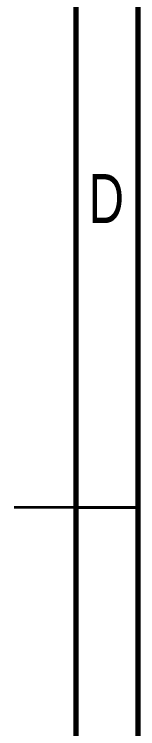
# Paper-space layout 'Sheet2' of a CAD drawing. Header units: inches. Extents: x 0 to 16.3, y 0 to 11.5.
# Drawn here: x 15.945 to 16.339, y 5.142 to 7.417 of the extents above; entities that cross this region are included whole.
import ezdxf

# ---------------------------------------------------------------- set-up
doc = ezdxf.new("R2010")
doc.units = ezdxf.units.IN
doc.header["$MEASUREMENT"] = 0
doc.styles.add('SLDTEXTSTYLE0', font='TXT', dxfattribs={"width": 0.75})

psp = doc.layouts.new('Sheet2')

# ---------------------------------------------------------------- linework, layer by layer
at = {"color": 7, "linetype": 'Continuous', "lineweight": 70}
for p, q in [((16.338583, 11.496063), (16.338583, 0.19685)), ((16.141732, 11.299213), (16.141732, 0.393701))]:
    psp.add_line(p, q, dxfattribs=at)
at = {"color": 7, "linetype": 'Continuous', "lineweight": 35}
for p, q in [((16.338583, 5.846457), (15.944882, 5.846457)), ((16.141732, 5.846457), (16.338583, 5.846457))]:
    psp.add_line(p, q, dxfattribs=at)

# ---------------------------------------------------------------- texts
at = {"color": 7, "linetype": 'Continuous', "lineweight": 0, "insert": (16.238295, 6.908336), "char_height": 0.15625, "attachment_point": 2, "style": 'SLDTEXTSTYLE0'}
psp.add_mtext('D', dxfattribs=at)

doc.saveas('drawing.dxf')
